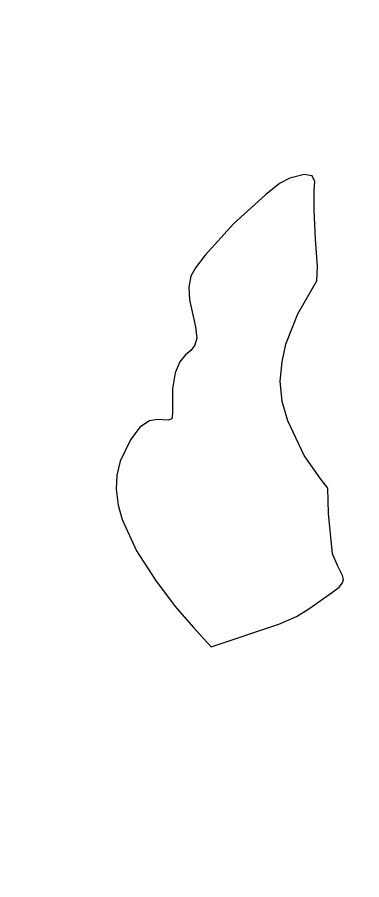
# Model space of a CAD drawing. Header units: centimetres. Extents: x -20.5 to -14.5, y -9 to 9.
# Drawn here: x -18.558 to -17.436, y 1.07 to 3.874 of the extents above; entities that cross this region are included whole.
import ezdxf

# ---------------------------------------------------------------- set-up
doc = ezdxf.new("R2010")
doc.units = ezdxf.units.CM
doc.header["$MEASUREMENT"] = 0
doc.layers.add('layer 1', color=7, linetype='Continuous')

msp = doc.modelspace()

# ---------------------------------------------------------------- linework, layer by layer
at = {"layer": 'layer 1', "color": 250}
for points, knots in [([(-14.52121, -8.99444), (-14.52121, -8.99444), (-20.51992, -8.99536), (-20.51992, -8.99536), (-20.51992, -8.99536), (-20.51992, -8.99536), (-20.51992, 9.00077), (-20.51992, 9.00077), (-20.51992, 9.00077), (-20.51992, 9.00077), (-14.52121, 9.00077), (-14.52121, 9.00077), (-14.52121, 9.00077), (-14.52121, 9.00077), (-14.52121, -8.99444), (-14.52121, -8.99444)], [0, 0, 0, 0, 0.2, 0.2, 0.2, 0.2, 0.4, 0.4, 0.4, 0.4, 0.6, 0.6, 0.6, 0.6, 1, 1, 1, 1]), ([(-18.22241, 2.43034), (-18.22241, 2.43034), (-18.18942, 2.5004), (-18.18942, 2.5004), (-18.18942, 2.5004), (-18.18942, 2.5004), (-18.15843, 2.54115), (-18.15843, 2.54115), (-18.15843, 2.54115), (-18.15843, 2.54115), (-18.12743, 2.56162), (-18.12743, 2.56162), (-18.12743, 2.56162), (-18.12743, 2.56162), (-18.10111, 2.56605), (-18.10111, 2.56605), (-18.10111, 2.56605), (-18.10111, 2.56605), (-18.06578, 2.56383), (-18.06578, 2.56383), (-18.06578, 2.56383), (-18.06578, 2.56383), (-18.05478, 2.56826), (-18.05478, 2.56826), (-18.05478, 2.56826), (-18.05478, 2.56826), (-18.05245, 2.58651), (-18.05245, 2.58651), (-18.05245, 2.58651), (-18.05245, 2.58651), (-18.05245, 2.66561), (-18.05245, 2.66561), (-18.05245, 2.66561), (-18.05245, 2.66561), (-18.04378, 2.71761), (-18.04378, 2.71761), (-18.04378, 2.71761), (-18.04378, 2.71761), (-18.02812, 2.75375), (-18.02812, 2.75375), (-18.02812, 2.75375), (-18.02812, 2.75375), (-18.01046, 2.77643), (-18.01046, 2.77643), (-18.01046, 2.77643), (-18.01046, 2.77643), (-17.9928, 2.79008), (-17.9928, 2.79008), (-17.9928, 2.79008), (-17.9928, 2.79008), (-17.97946, 2.80815), (-17.97946, 2.80815), (-17.97946, 2.80815), (-17.97946, 2.80815), (-17.97313, 2.83083), (-17.97313, 2.83083), (-17.97313, 2.83083), (-17.97313, 2.83083), (-17.97747, 2.86697), (-17.97747, 2.86697), (-17.97747, 2.86697), (-17.97747, 2.86697), (-17.99713, 2.9551), (-17.99713, 2.9551), (-17.99713, 2.9551), (-17.99713, 2.9551), (-17.99946, 2.99585), (-17.99946, 2.99585), (-17.99946, 2.99585), (-17.99946, 2.99585), (-17.9928, 3.03199), (-17.9928, 3.03199), (-17.9928, 3.03199), (-17.9928, 3.03199), (-17.97747, 3.05928), (-17.97747, 3.05928), (-17.97747, 3.05928), (-17.97747, 3.05928), (-17.94647, 3.09985), (-17.94647, 3.09985), (-17.94647, 3.09985), (-17.94647, 3.09985), (-17.85383, 3.20181), (-17.85383, 3.20181), (-17.85383, 3.20181), (-17.85383, 3.20181), (-17.75018, 3.29677), (-17.75018, 3.29677), (-17.75018, 3.29677), (-17.75018, 3.29677), (-17.70386, 3.33291), (-17.70386, 3.33291), (-17.70386, 3.33291), (-17.70386, 3.33291), (-17.67053, 3.35098), (-17.67053, 3.35098), (-17.67053, 3.35098), (-17.67053, 3.35098), (-17.62421, 3.36241), (-17.62421, 3.36241), (-17.62421, 3.36241), (-17.62421, 3.36241), (-17.59788, 3.3578), (-17.59788, 3.3578), (-17.59788, 3.3578), (-17.59788, 3.3578), (-17.58888, 3.33973), (-17.58888, 3.33973), (-17.58888, 3.33973), (-17.58888, 3.33973), (-17.59122, 3.31023), (-17.59122, 3.31023), (-17.59122, 3.31023), (-17.59122, 3.31023), (-17.59122, 3.24699), (-17.59122, 3.24699), (-17.59122, 3.24699), (-17.59122, 3.24699), (-17.58688, 3.15203), (-17.58688, 3.15203), (-17.58688, 3.15203), (-17.58688, 3.15203), (-17.58022, 3.06371), (-17.58022, 3.06371), (-17.58022, 3.06371), (-17.58022, 3.06371), (-17.58222, 3.01632), (-17.58222, 3.01632), (-17.58222, 3.01632), (-17.58222, 3.01632), (-17.6442, 2.90993), (-17.6442, 2.90993), (-17.6442, 2.90993), (-17.6442, 2.90993), (-17.68386, 2.81036), (-17.68386, 2.81036), (-17.68386, 2.81036), (-17.68386, 2.81036), (-17.69486, 2.75375), (-17.69486, 2.75375), (-17.69486, 2.75375), (-17.69486, 2.75375), (-17.70152, 2.69051), (-17.70152, 2.69051), (-17.70152, 2.69051), (-17.70152, 2.69051), (-17.69486, 2.62487), (-17.69486, 2.62487), (-17.69486, 2.62487), (-17.69486, 2.62487), (-17.6772, 2.56162), (-17.6772, 2.56162), (-17.6772, 2.56162), (-17.6772, 2.56162), (-17.62421, 2.44841), (-17.62421, 2.44841), (-17.62421, 2.44841), (-17.62421, 2.44841), (-17.56922, 2.37152), (-17.56922, 2.37152), (-17.56922, 2.37152), (-17.56922, 2.37152), (-17.54689, 2.3422), (-17.54689, 2.3422), (-17.54689, 2.3422), (-17.54689, 2.3422), (-17.54489, 2.2607), (-17.54489, 2.2607), (-17.54489, 2.2607), (-17.54489, 2.2607), (-17.53156, 2.12942), (-17.53156, 2.12942), (-17.53156, 2.12942), (-17.53156, 2.12942), (-17.5139, 2.08885), (-17.5139, 2.08885), (-17.5139, 2.08885), (-17.5139, 2.08885), (-17.49857, 2.05935), (-17.49857, 2.05935), (-17.49857, 2.05935), (-17.49857, 2.05935), (-17.49624, 2.04589), (-17.49624, 2.04589), (-17.49624, 2.04589), (-17.49624, 2.04589), (-17.49857, 2.03446), (-17.49857, 2.03446), (-17.49857, 2.03446), (-17.49857, 2.03446), (-17.50957, 2.021), (-17.50957, 2.021), (-17.50957, 2.021), (-17.50957, 2.021), (-17.53156, 2.00514), (-17.53156, 2.00514), (-17.53156, 2.00514), (-17.53156, 2.00514), (-17.60888, 1.95075), (-17.60888, 1.95075), (-17.60888, 1.95075), (-17.60888, 1.95075), (-17.64854, 1.92586), (-17.64854, 1.92586), (-17.64854, 1.92586), (-17.64854, 1.92586), (-17.70586, 1.90096), (-17.70586, 1.90096), (-17.70586, 1.90096), (-17.70586, 1.90096), (-17.92681, 1.82647), (-17.92681, 1.82647), (-17.92681, 1.82647), (-17.92681, 1.82647), (-17.98413, 1.88972), (-17.98413, 1.88972), (-17.98413, 1.88972), (-17.98413, 1.88972), (-18.04378, 1.95757), (-18.04378, 1.95757), (-18.04378, 1.95757), (-18.04378, 1.95757), (-18.10777, 2.04349), (-18.10777, 2.04349), (-18.10777, 2.04349), (-18.10777, 2.04349), (-18.16942, 2.13864), (-18.16942, 2.13864), (-18.16942, 2.13864), (-18.16942, 2.13864), (-18.21575, 2.24042), (-18.21575, 2.24042), (-18.21575, 2.24042), (-18.21575, 2.24042), (-18.22908, 2.28781), (-18.22908, 2.28781), (-18.22908, 2.28781), (-18.22908, 2.28781), (-18.23574, 2.3398), (-18.23574, 2.3398), (-18.23574, 2.3398), (-18.23574, 2.3398), (-18.23341, 2.38516), (-18.23341, 2.38516), (-18.23341, 2.38516), (-18.23341, 2.38516), (-18.22241, 2.43034), (-18.22241, 2.43034)], [0, 0, 0, 0, 0.015873, 0.015873, 0.015873, 0.015873, 0.031746, 0.031746, 0.031746, 0.031746, 0.047619, 0.047619, 0.047619, 0.047619, 0.0634921, 0.0634921, 0.0634921, 0.0634921, 0.0793651, 0.0793651, 0.0793651, 0.0793651, 0.0952381, 0.0952381, 0.0952381, 0.0952381, 0.1111111, 0.1111111, 0.1111111, 0.1111111, 0.1269841, 0.1269841, 0.1269841, 0.1269841, 0.1428571, 0.1428571, 0.1428571, 0.1428571, 0.1587302, 0.1587302, 0.1587302, 0.1587302, 0.1746032, 0.1746032, 0.1746032, 0.1746032, 0.1904762, 0.1904762, 0.1904762, 0.1904762, 0.2063492, 0.2063492, 0.2063492, 0.2063492, 0.2222222, 0.2222222, 0.2222222, 0.2222222, 0.2380952, 0.2380952, 0.2380952, 0.2380952, 0.2539683, 0.2539683, 0.2539683, 0.2539683, 0.2698413, 0.2698413, 0.2698413, 0.2698413, 0.2857143, 0.2857143, 0.2857143, 0.2857143, 0.3015873, 0.3015873, 0.3015873, 0.3015873, 0.3174603, 0.3174603, 0.3174603, 0.3174603, 0.3333333, 0.3333333, 0.3333333, 0.3333333, 0.3492063, 0.3492063, 0.3492063, 0.3492063, 0.3650794, 0.3650794, 0.3650794, 0.3650794, 0.3809524, 0.3809524, 0.3809524, 0.3809524, 0.3968254, 0.3968254, 0.3968254, 0.3968254, 0.4126984, 0.4126984, 0.4126984, 0.4126984, 0.4285714, 0.4285714, 0.4285714, 0.4285714, 0.4444444, 0.4444444, 0.4444444, 0.4444444, 0.4603175, 0.4603175, 0.4603175, 0.4603175, 0.4761905, 0.4761905, 0.4761905, 0.4761905, 0.4920635, 0.4920635, 0.4920635, 0.4920635, 0.5079365, 0.5079365, 0.5079365, 0.5079365, 0.5238095, 0.5238095, 0.5238095, 0.5238095, 0.5396825, 0.5396825, 0.5396825, 0.5396825, 0.5555556, 0.5555556, 0.5555556, 0.5555556, 0.5714286, 0.5714286, 0.5714286, 0.5714286, 0.5873016, 0.5873016, 0.5873016, 0.5873016, 0.6031746, 0.6031746, 0.6031746, 0.6031746, 0.6190476, 0.6190476, 0.6190476, 0.6190476, 0.6349206, 0.6349206, 0.6349206, 0.6349206, 0.6507937, 0.6507937, 0.6507937, 0.6507937, 0.6666667, 0.6666667, 0.6666667, 0.6666667, 0.6825397, 0.6825397, 0.6825397, 0.6825397, 0.6984127, 0.6984127, 0.6984127, 0.6984127, 0.7142857, 0.7142857, 0.7142857, 0.7142857, 0.7301587, 0.7301587, 0.7301587, 0.7301587, 0.7460317, 0.7460317, 0.7460317, 0.7460317, 0.7619048, 0.7619048, 0.7619048, 0.7619048, 0.7777778, 0.7777778, 0.7777778, 0.7777778, 0.7936508, 0.7936508, 0.7936508, 0.7936508, 0.8095238, 0.8095238, 0.8095238, 0.8095238, 0.8253968, 0.8253968, 0.8253968, 0.8253968, 0.8412698, 0.8412698, 0.8412698, 0.8412698, 0.8571429, 0.8571429, 0.8571429, 0.8571429, 0.8730159, 0.8730159, 0.8730159, 0.8730159, 0.8888889, 0.8888889, 0.8888889, 0.8888889, 0.9047619, 0.9047619, 0.9047619, 0.9047619, 0.9206349, 0.9206349, 0.9206349, 0.9206349, 0.9365079, 0.9365079, 0.9365079, 0.9365079, 0.952381, 0.952381, 0.952381, 0.952381, 0.968254, 0.968254, 0.968254, 0.968254, 1, 1, 1, 1])]:
    msp.add_open_spline(points, degree=3, knots=knots, dxfattribs=at)

doc.saveas('drawing.dxf')
